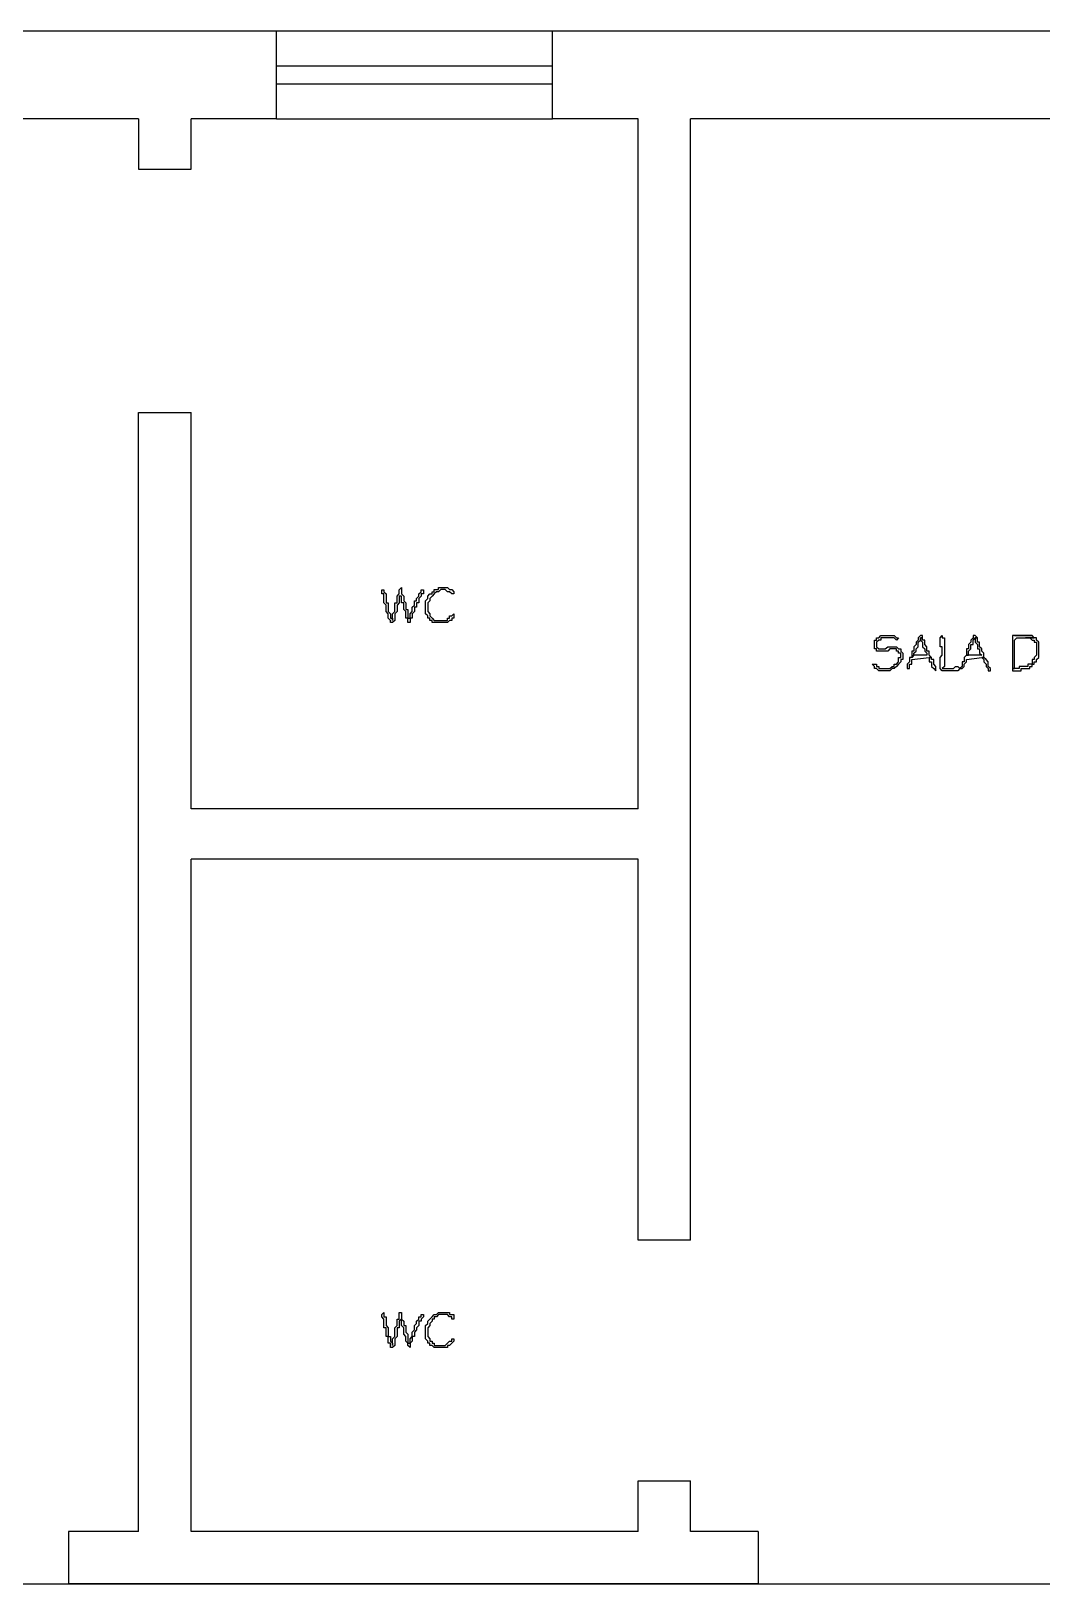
# Model space of a CAD drawing. Header units: millimetres. Extents: x -518.8 to -461.2, y 3.5 to 44.2.
# Drawn here: x -499.292 to -496.353, y 38.508 to 43.022 of the extents above; entities that cross this region are included whole.
import ezdxf

# ---------------------------------------------------------------- set-up
doc = ezdxf.new("R2010")
doc.units = ezdxf.units.MM
doc.header["$MEASUREMENT"] = 0
for name, color, linetype in [('10', 10, 'Continuous'), ('5', 5, 'Continuous'), ('8', 8, 'Continuous'), ('MYSOLIDS', 7, 'Continuous')]:
    doc.layers.add(name, color=color, linetype=linetype)

msp = doc.modelspace()

# ---------------------------------------------------------------- linework, layer by layer
at = {"layer": '10'}
for points in [[(-498.5782, 43.0218), (-500.0293, 43.0218)], [(-498.5782, 42.7669), (-498.5782, 43.0218)], [(-497.776, 42.7669), (-497.776, 43.0218)], [(-496.3241, 43.0218), (-497.776, 43.0218)], [(-498.979, 42.7669), (-500.0293, 42.7669)], [(-498.979, 42.7669), (-498.979, 42.6203), (-498.979, 42.6203), (-498.8263, 42.6203), (-498.8263, 42.7669)], [(-498.5782, 42.7669), (-498.8263, 42.7669)], [(-497.5271, 42.7669), (-497.776, 42.7669)], [(-496.3241, 42.7669), (-497.3745, 42.7669)], [(-498.979, 41.9135), (-498.8263, 41.9135)], [(-501.0985, 38.5082), (-493.1158, 38.5082), (-493.1158, 41.1624)]]:
    msp.add_lwpolyline(points, dxfattribs=at)
at = {"layer": '5'}
for points in [[(-497.5271, 40.7616), (-497.5271, 42.7669)], [(-497.3745, 39.5075), (-497.3745, 42.7669)], [(-498.979, 38.6609), (-498.979, 41.9135)], [(-498.8263, 40.7616), (-498.8263, 41.9135)], [(-497.5271, 40.7616), (-498.8263, 40.7616)], [(-497.5271, 40.615), (-498.8263, 40.615)], [(-497.5271, 38.6609), (-498.8263, 38.6609), (-498.8263, 40.615)], [(-497.5271, 39.5075), (-497.5271, 40.615)], [(-497.3745, 39.5075), (-497.5271, 39.5075)], [(-497.5271, 38.6609), (-497.5271, 38.8075), (-497.5271, 38.8075), (-497.3745, 38.8075)], [(-497.3745, 38.6609), (-497.3745, 38.8075)], [(-498.979, 38.6609), (-499.1827, 38.6609)], [(-499.1827, 38.6609), (-499.1827, 38.5082)], [(-497.1775, 38.6609), (-497.3745, 38.6609)], [(-497.1775, 38.6609), (-497.1775, 38.5082)], [(-497.1775, 38.5082), (-499.1827, 38.5082)]]:
    msp.add_lwpolyline(points, dxfattribs=at)
at = {"layer": '8'}
for points in [[(-497.776, 43.0218), (-498.5782, 43.0218)], [(-497.776, 42.9195), (-498.5782, 42.9195)], [(-498.5782, 42.8684), (-497.776, 42.8684)], [(-498.5782, 42.7669), (-497.776, 42.7669)]]:
    msp.add_lwpolyline(points, dxfattribs=at)
at = {"layer": 'MYSOLIDS'}
for points in [[(-498.2406, 41.309), (-498.2406, 41.315), (-498.2406, 41.3218), (-498.2406, 41.3218), (-498.2406, 41.3278), (-498.2339, 41.3345), (-498.2339, 41.3345), (-498.2339, 41.3406), (-498.2339, 41.3473), (-498.2339, 41.3533), (-498.2339, 41.3533), (-498.2339, 41.3601), (-498.2278, 41.3601), (-498.2278, 41.3661), (-498.2278, 41.3729), (-498.2278, 41.3789), (-498.2278, 41.3789), (-498.2211, 41.3857), (-498.2211, 41.3917), (-498.2211, 41.3917), (-498.2211, 41.3917), (-498.2211, 41.3917), (-498.2211, 41.3917), (-498.2211, 41.3917), (-498.2211, 41.3977), (-498.2211, 41.3977), (-498.2151, 41.4045), (-498.2151, 41.4045), (-498.2151, 41.4045), (-498.2151, 41.4045), (-498.2151, 41.3977), (-498.2151, 41.3977), (-498.2151, 41.3917), (-498.2151, 41.3917), (-498.2151, 41.3917), (-498.2151, 41.3917), (-498.2151, 41.3917), (-498.2151, 41.3857), (-498.2151, 41.3857), (-498.2083, 41.3789), (-498.2083, 41.3729), (-498.2083, 41.3661), (-498.2023, 41.3601), (-498.2023, 41.3601), (-498.2023, 41.3533), (-498.2023, 41.3473), (-498.2023, 41.3406), (-498.1963, 41.3406), (-498.1963, 41.3345), (-498.1963, 41.3278), (-498.1963, 41.3278), (-498.1963, 41.3218), (-498.1963, 41.315), (-498.1895, 41.315), (-498.1895, 41.3218), (-498.1895, 41.3218), (-498.1895, 41.3278), (-498.1835, 41.3345), (-498.1835, 41.3406), (-498.1835, 41.3406), (-498.1835, 41.3473), (-498.1767, 41.3533), (-498.1767, 41.3533), (-498.1767, 41.3601), (-498.1767, 41.3661), (-498.1707, 41.3661), (-498.1707, 41.3729), (-498.1707, 41.3729), (-498.1707, 41.3729), (-498.1639, 41.3789), (-498.1639, 41.3857), (-498.1579, 41.3917), (-498.1579, 41.3977), (-498.1579, 41.3977), (-498.1511, 41.3977), (-498.1511, 41.3977), (-498.1511, 41.3977), (-498.1511, 41.3977), (-498.1511, 41.3977), (-498.1511, 41.3977), (-498.1511, 41.3917), (-498.1511, 41.3917), (-498.1511, 41.3857), (-498.1579, 41.3857), (-498.1579, 41.3789), (-498.1639, 41.3729), (-498.1639, 41.3729), (-498.1639, 41.3661), (-498.1639, 41.3601), (-498.1707, 41.3601), (-498.1707, 41.3533), (-498.1707, 41.3473), (-498.1767, 41.3473), (-498.1767, 41.3406), (-498.1767, 41.3345), (-498.1767, 41.3345), (-498.1835, 41.3278), (-498.1835, 41.3278), (-498.1835, 41.3218), (-498.1835, 41.315), (-498.1895, 41.315), (-498.1895, 41.309), (-498.1895, 41.309), (-498.1895, 41.303), (-498.1895, 41.303), (-498.1895, 41.303), (-498.1895, 41.303), (-498.1963, 41.303), (-498.1963, 41.303), (-498.1963, 41.309), (-498.1963, 41.309), (-498.1963, 41.315), (-498.2023, 41.315), (-498.2023, 41.3218), (-498.2023, 41.3278), (-498.2023, 41.3345), (-498.2083, 41.3406), (-498.2083, 41.3406), (-498.2083, 41.3473), (-498.2083, 41.3533), (-498.2083, 41.3601), (-498.2151, 41.3601), (-498.2151, 41.3661), (-498.2151, 41.3729), (-498.2151, 41.3729), (-498.2151, 41.3789), (-498.2151, 41.3789), (-498.2211, 41.3789), (-498.2211, 41.3729), (-498.2211, 41.3661), (-498.2211, 41.3661), (-498.2211, 41.3601), (-498.2278, 41.3533), (-498.2278, 41.3533), (-498.2278, 41.3473), (-498.2278, 41.3406), (-498.2278, 41.3406), (-498.2278, 41.3345), (-498.2339, 41.3278), (-498.2339, 41.3218), (-498.2339, 41.3218), (-498.2339, 41.315), (-498.2339, 41.315), (-498.2339, 41.309), (-498.2406, 41.303), (-498.2406, 41.303), (-498.2406, 41.303), (-498.2466, 41.303), (-498.2466, 41.303), (-498.2466, 41.309), (-498.2466, 41.309), (-498.2534, 41.315), (-498.2534, 41.3218), (-498.2534, 41.3278), (-498.2534, 41.3278), (-498.2594, 41.3345), (-498.2594, 41.3406), (-498.2594, 41.3406), (-498.2594, 41.3473), (-498.2594, 41.3533), (-498.2594, 41.3533), (-498.2662, 41.3601), (-498.2662, 41.3661), (-498.2662, 41.3729), (-498.2662, 41.3729), (-498.2662, 41.3789), (-498.2662, 41.3857), (-498.2722, 41.3857), (-498.2722, 41.3917), (-498.2722, 41.3917), (-498.2722, 41.3977), (-498.2722, 41.3977), (-498.2722, 41.3977), (-498.2662, 41.3977), (-498.2662, 41.3977), (-498.2662, 41.3977), (-498.2662, 41.3917), (-498.2662, 41.3917), (-498.2594, 41.3857), (-498.2594, 41.3857), (-498.2594, 41.3789), (-498.2594, 41.3789), (-498.2594, 41.3729), (-498.2594, 41.3661), (-498.2594, 41.3601), (-498.2534, 41.3601), (-498.2534, 41.3533), (-498.2534, 41.3473), (-498.2534, 41.3473), (-498.2534, 41.3473), (-498.2534, 41.3406), (-498.2534, 41.3345), (-498.2466, 41.3278), (-498.2466, 41.3278), (-498.2466, 41.3218), (-498.2466, 41.315), (-498.2406, 41.315), (-498.2406, 41.309), (-498.2406, 41.309), (-498.2406, 41.309), (-498.2406, 41.309)], [(-498.094, 41.3985), (-498.1008, 41.3985), (-498.1008, 41.3985), (-498.1068, 41.3917), (-498.1128, 41.3917), (-498.1128, 41.3917), (-498.1196, 41.3857), (-498.1196, 41.3857), (-498.1256, 41.3789), (-498.1256, 41.3789), (-498.1256, 41.3789), (-498.1324, 41.3729), (-498.1324, 41.3661), (-498.1324, 41.3661), (-498.1324, 41.3661), (-498.1384, 41.3601), (-498.1384, 41.3533), (-498.1384, 41.3473), (-498.1384, 41.3473), (-498.1384, 41.3406), (-498.1384, 41.3345), (-498.1384, 41.3345), (-498.1324, 41.3278), (-498.1324, 41.3218), (-498.1324, 41.3218), (-498.1256, 41.315), (-498.1256, 41.315), (-498.1196, 41.309), (-498.1196, 41.309), (-498.1128, 41.309), (-498.1068, 41.309), (-498.1068, 41.309), (-498.1008, 41.309), (-498.094, 41.309), (-498.094, 41.309), (-498.088, 41.309), (-498.088, 41.309), (-498.0812, 41.309), (-498.0812, 41.315), (-498.0752, 41.315), (-498.0752, 41.3218), (-498.0684, 41.3218), (-498.0684, 41.3218), (-498.0624, 41.3278), (-498.0624, 41.3278), (-498.0624, 41.3278), (-498.0624, 41.3278), (-498.0624, 41.3278), (-498.0624, 41.3278), (-498.0624, 41.3218), (-498.0624, 41.3218), (-498.0624, 41.315), (-498.0684, 41.315), (-498.0684, 41.309), (-498.0752, 41.309), (-498.0812, 41.303), (-498.0812, 41.303), (-498.0812, 41.303), (-498.088, 41.303), (-498.094, 41.303), (-498.094, 41.303), (-498.1008, 41.303), (-498.1008, 41.303), (-498.1068, 41.303), (-498.1128, 41.303), (-498.1196, 41.303), (-498.1196, 41.303), (-498.1256, 41.303), (-498.1256, 41.309), (-498.1324, 41.309), (-498.1324, 41.315), (-498.1384, 41.315), (-498.1384, 41.3218), (-498.1384, 41.3218), (-498.1451, 41.3278), (-498.1451, 41.3278), (-498.1451, 41.3345), (-498.1451, 41.3406), (-498.1451, 41.3473), (-498.1451, 41.3473), (-498.1451, 41.3533), (-498.1451, 41.3601), (-498.1451, 41.3601), (-498.1451, 41.3661), (-498.1384, 41.3729), (-498.1384, 41.3729), (-498.1384, 41.3789), (-498.1324, 41.3857), (-498.1324, 41.3857), (-498.1256, 41.3857), (-498.1256, 41.3917), (-498.1196, 41.3917), (-498.1196, 41.3985), (-498.1128, 41.3985), (-498.1068, 41.3985), (-498.1068, 41.4045), (-498.1008, 41.4045), (-498.094, 41.4045), (-498.094, 41.4045), (-498.088, 41.4045), (-498.088, 41.4045), (-498.0812, 41.4045), (-498.0752, 41.3985), (-498.0752, 41.3985), (-498.0684, 41.3985), (-498.0624, 41.3917), (-498.0624, 41.3917), (-498.0624, 41.3857), (-498.0624, 41.3857), (-498.0624, 41.3857), (-498.0624, 41.3857), (-498.0624, 41.3857), (-498.0624, 41.3857), (-498.0684, 41.3857), (-498.0684, 41.3857), (-498.0684, 41.3857), (-498.0684, 41.3857), (-498.0752, 41.3917), (-498.0812, 41.3917), (-498.0812, 41.3917), (-498.088, 41.3985), (-498.088, 41.3985), (-498.094, 41.3985), (-498.094, 41.3985), (-498.094, 41.3985), (-498.094, 41.3985)], [(-496.776, 41.2518), (-496.776, 41.2518), (-496.776, 41.2518), (-496.776, 41.2518), (-496.776, 41.2518), (-496.7827, 41.2578), (-496.7887, 41.2578), (-496.7887, 41.2578), (-496.7955, 41.2578), (-496.7955, 41.2578), (-496.8015, 41.2578), (-496.8083, 41.2578), (-496.8143, 41.2578), (-496.8143, 41.2578), (-496.8211, 41.2578), (-496.8211, 41.2518), (-496.8271, 41.2518), (-496.8339, 41.2451), (-496.8339, 41.2451), (-496.8339, 41.2391), (-496.8339, 41.2391), (-496.8339, 41.2323), (-496.8339, 41.2323), (-496.8271, 41.2263), (-496.8211, 41.2263), (-496.8211, 41.2263), (-496.8211, 41.2263), (-496.8143, 41.2263), (-496.8083, 41.2263), (-496.8015, 41.2323), (-496.8015, 41.2323), (-496.7955, 41.2323), (-496.7887, 41.2323), (-496.7887, 41.2323), (-496.7827, 41.2323), (-496.776, 41.2323), (-496.776, 41.2323), (-496.7699, 41.2263), (-496.7699, 41.2263), (-496.7632, 41.2263), (-496.7632, 41.2195), (-496.7632, 41.2195), (-496.7572, 41.2135), (-496.7572, 41.2075), (-496.7572, 41.2075), (-496.7572, 41.2007), (-496.7572, 41.1947), (-496.7632, 41.1947), (-496.7632, 41.1879), (-496.7632, 41.1879), (-496.7699, 41.1819), (-496.7699, 41.1819), (-496.776, 41.1751), (-496.776, 41.1751), (-496.776, 41.1751), (-496.7827, 41.1691), (-496.7827, 41.1691), (-496.7887, 41.1691), (-496.7955, 41.1624), (-496.8015, 41.1624), (-496.8015, 41.1624), (-496.8083, 41.1624), (-496.8143, 41.1624), (-496.8143, 41.1624), (-496.8211, 41.1624), (-496.8271, 41.1624), (-496.8271, 41.1624), (-496.8339, 41.1691), (-496.8339, 41.1691), (-496.8399, 41.1691), (-496.8399, 41.1751), (-496.8466, 41.1819), (-496.8466, 41.1819), (-496.8399, 41.1819), (-496.8399, 41.1819), (-496.8399, 41.1819), (-496.8399, 41.1819), (-496.8399, 41.1819), (-496.8399, 41.1819), (-496.8339, 41.1819), (-496.8339, 41.1819), (-496.8339, 41.1751), (-496.8271, 41.1751), (-496.8271, 41.1691), (-496.8211, 41.1691), (-496.8211, 41.1691), (-496.8143, 41.1691), (-496.8083, 41.1691), (-496.8083, 41.1691), (-496.8015, 41.1691), (-496.7955, 41.1691), (-496.7887, 41.1751), (-496.7887, 41.1751), (-496.7827, 41.1751), (-496.7827, 41.1819), (-496.7827, 41.1819), (-496.776, 41.1819), (-496.7699, 41.1879), (-496.7699, 41.1879), (-496.7699, 41.1947), (-496.7699, 41.2007), (-496.7632, 41.2007), (-496.7632, 41.2075), (-496.7632, 41.2135), (-496.7699, 41.2135), (-496.7699, 41.2195), (-496.7699, 41.2195), (-496.776, 41.2195), (-496.776, 41.2263), (-496.7827, 41.2263), (-496.7827, 41.2263), (-496.7887, 41.2263), (-496.7955, 41.2263), (-496.7955, 41.2263), (-496.8015, 41.2195), (-496.8083, 41.2195), (-496.8143, 41.2195), (-496.8143, 41.2195), (-496.8211, 41.2195), (-496.8271, 41.2195), (-496.8339, 41.2195), (-496.8339, 41.2263), (-496.8339, 41.2263), (-496.8399, 41.2263), (-496.8399, 41.2323), (-496.8399, 41.2391), (-496.8399, 41.2391), (-496.8399, 41.2391), (-496.8399, 41.2451), (-496.8399, 41.2518), (-496.8339, 41.2518), (-496.8339, 41.2578), (-496.8271, 41.2578), (-496.8271, 41.2578), (-496.8211, 41.2646), (-496.8143, 41.2646), (-496.8143, 41.2646), (-496.8083, 41.2646), (-496.8015, 41.2646), (-496.7955, 41.2646), (-496.7955, 41.2646), (-496.7887, 41.2646), (-496.7887, 41.2646), (-496.7827, 41.2646), (-496.7827, 41.2646), (-496.776, 41.2578), (-496.7699, 41.2578), (-496.7699, 41.2578), (-496.776, 41.2518), (-496.776, 41.2518), (-496.776, 41.2518), (-496.776, 41.2518), (-496.776, 41.2518), (-496.776, 41.2518), (-496.776, 41.2518)], [(-496.7, 41.2578), (-496.706, 41.2578), (-496.706, 41.2518), (-496.706, 41.2518), (-496.7, 41.2451), (-496.7, 41.2391), (-496.7, 41.2391), (-496.7, 41.2323), (-496.6933, 41.2263), (-496.6933, 41.2263), (-496.6933, 41.2195), (-496.6872, 41.2135), (-496.6872, 41.2135), (-496.6872, 41.2075), (-496.7256, 41.2075), (-496.7316, 41.2007), (-496.7384, 41.2007), (-496.7384, 41.1947), (-496.7384, 41.1879), (-496.7384, 41.1879), (-496.7384, 41.1879), (-496.7444, 41.1819), (-496.7444, 41.1751), (-496.7444, 41.1691), (-496.7444, 41.1691), (-496.7444, 41.1691), (-496.7444, 41.1691), (-496.7444, 41.1691), (-496.7384, 41.1691), (-496.7384, 41.1751), (-496.7384, 41.1819), (-496.7384, 41.1819), (-496.7316, 41.1819), (-496.7316, 41.1879), (-496.7316, 41.1947), (-496.7316, 41.1947), (-496.6805, 41.2007), (-496.6745, 41.2007), (-496.6805, 41.2075), (-496.6805, 41.2075), (-496.6805, 41.2135), (-496.6805, 41.2195), (-496.6872, 41.2195), (-496.6872, 41.2263), (-496.6872, 41.2323), (-496.6872, 41.2323), (-496.6933, 41.2391), (-496.6933, 41.2391), (-496.6933, 41.2451), (-496.6933, 41.2451), (-496.6933, 41.2518), (-496.7, 41.2518), (-496.7, 41.2578), (-496.7, 41.2578)], [(-496.706, 41.2646), (-496.706, 41.2646), (-496.706, 41.2646), (-496.706, 41.2646), (-496.7128, 41.2578), (-496.7128, 41.2578), (-496.7128, 41.2518), (-496.7188, 41.2451), (-496.7188, 41.2391), (-496.7256, 41.2323), (-496.7256, 41.2263), (-496.7256, 41.2263), (-496.7256, 41.2195), (-496.7316, 41.2195), (-496.7316, 41.2135), (-496.7316, 41.2075), (-496.7316, 41.2007), (-496.7256, 41.2075), (-496.7256, 41.2075), (-496.7256, 41.2135), (-496.7256, 41.2135), (-496.7188, 41.2195), (-496.7188, 41.2263), (-496.7188, 41.2263), (-496.7188, 41.2263), (-496.7128, 41.2323), (-496.7128, 41.2391), (-496.7128, 41.2391), (-496.7128, 41.2451), (-496.706, 41.2518), (-496.706, 41.2578), (-496.7, 41.2578), (-496.7, 41.2646), (-496.706, 41.2646), (-496.706, 41.2646), (-496.706, 41.2646)], [(-496.6429, 41.1691), (-496.6361, 41.1691), (-496.6301, 41.1691), (-496.6233, 41.1691), (-496.6173, 41.1691), (-496.6173, 41.1691), (-496.6105, 41.1691), (-496.6045, 41.1751), (-496.6045, 41.1751), (-496.5978, 41.1751), (-496.5978, 41.1751), (-496.5918, 41.1691), (-496.5918, 41.1691), (-496.5918, 41.1691), (-496.5918, 41.1691), (-496.5918, 41.1691), (-496.5978, 41.1624), (-496.6045, 41.1624), (-496.6045, 41.1624), (-496.6045, 41.1624), (-496.6105, 41.1624), (-496.6173, 41.1624), (-496.6233, 41.1624), (-496.6233, 41.1624), (-496.6301, 41.1624), (-496.6361, 41.1624), (-496.6361, 41.1624), (-496.6429, 41.1624), (-496.6429, 41.1624), (-496.6429, 41.1624), (-496.6429, 41.1624), (-496.6489, 41.1691), (-496.6489, 41.1691), (-496.6489, 41.1751), (-496.6489, 41.1751), (-496.6489, 41.1751), (-496.6489, 41.1819), (-496.6489, 41.1879), (-496.6489, 41.1947), (-496.6489, 41.1947), (-496.6489, 41.2007), (-496.6429, 41.2075), (-496.6429, 41.2135), (-496.6429, 41.2135), (-496.6429, 41.2195), (-496.6429, 41.2195), (-496.6429, 41.2263), (-496.6429, 41.2323), (-496.6489, 41.2323), (-496.6489, 41.2391), (-496.6489, 41.2451), (-496.6489, 41.2518), (-496.6489, 41.2518), (-496.6489, 41.2578), (-496.6489, 41.2578), (-496.6429, 41.2646), (-496.6429, 41.2646), (-496.6429, 41.2646), (-496.6429, 41.2646), (-496.6429, 41.2646), (-496.6429, 41.2646), (-496.6429, 41.2578), (-496.6429, 41.2578), (-496.6361, 41.2578), (-496.6361, 41.2518), (-496.6361, 41.2518), (-496.6361, 41.2451), (-496.6361, 41.2391), (-496.6361, 41.2391), (-496.6361, 41.2323), (-496.6361, 41.2263), (-496.6361, 41.2195), (-496.6361, 41.2195), (-496.6361, 41.2135), (-496.6361, 41.2075), (-496.6361, 41.2075), (-496.6361, 41.2007), (-496.6361, 41.1947), (-496.6361, 41.1947), (-496.6361, 41.1947), (-496.6361, 41.1879), (-496.6361, 41.1819), (-496.6361, 41.1751), (-496.6361, 41.1751), (-496.6429, 41.1691), (-496.6429, 41.1691), (-496.6429, 41.1691), (-496.6429, 41.1691)], [(-496.5406, 41.2578), (-496.5474, 41.2578), (-496.5474, 41.2518), (-496.5474, 41.2518), (-496.5474, 41.2451), (-496.5406, 41.2391), (-496.5406, 41.2391), (-496.5406, 41.2323), (-496.5406, 41.2263), (-496.5346, 41.2263), (-496.5346, 41.2195), (-496.5346, 41.2135), (-496.5346, 41.2135), (-496.5278, 41.2075), (-496.5722, 41.2075), (-496.579, 41.2007), (-496.579, 41.2007), (-496.579, 41.1947), (-496.579, 41.1879), (-496.585, 41.1879), (-496.585, 41.1879), (-496.585, 41.1819), (-496.585, 41.1751), (-496.5918, 41.1691), (-496.5918, 41.1691), (-496.585, 41.1691), (-496.585, 41.1691), (-496.585, 41.1691), (-496.585, 41.1691), (-496.579, 41.1751), (-496.579, 41.1819), (-496.579, 41.1819), (-496.579, 41.1819), (-496.5722, 41.1879), (-496.5722, 41.1947), (-496.5722, 41.1947), (-496.5278, 41.2007), (-496.5218, 41.2007), (-496.5218, 41.2075), (-496.5218, 41.2075), (-496.5218, 41.2135), (-496.5278, 41.2195), (-496.5278, 41.2195), (-496.5278, 41.2263), (-496.5346, 41.2323), (-496.5346, 41.2323), (-496.5346, 41.2391), (-496.5346, 41.2391), (-496.5346, 41.2451), (-496.5406, 41.2451), (-496.5406, 41.2518), (-496.5406, 41.2518), (-496.5406, 41.2578), (-496.5406, 41.2578)], [(-496.5474, 41.2646), (-496.5474, 41.2646), (-496.5534, 41.2646), (-496.5534, 41.2646), (-496.5534, 41.2578), (-496.5534, 41.2578), (-496.5602, 41.2518), (-496.5602, 41.2451), (-496.5662, 41.2391), (-496.5662, 41.2323), (-496.5662, 41.2263), (-496.5722, 41.2263), (-496.5722, 41.2195), (-496.5722, 41.2195), (-496.5722, 41.2135), (-496.5722, 41.2075), (-496.579, 41.2007), (-496.5722, 41.2075), (-496.5662, 41.2075), (-496.5662, 41.2135), (-496.5662, 41.2135), (-496.5662, 41.2195), (-496.5602, 41.2263), (-496.5602, 41.2263), (-496.5602, 41.2263), (-496.5602, 41.2323), (-496.5602, 41.2391), (-496.5534, 41.2391), (-496.5534, 41.2451), (-496.5534, 41.2518), (-496.5474, 41.2578), (-496.5406, 41.2578), (-496.5474, 41.2646), (-496.5474, 41.2646), (-496.5474, 41.2646), (-496.5474, 41.2646)], [(-496.4391, 41.2646), (-496.4391, 41.2646), (-496.4391, 41.2578), (-496.4391, 41.2578), (-496.4391, 41.2518), (-496.4391, 41.2518), (-496.4391, 41.2451), (-496.4391, 41.2391), (-496.4391, 41.2323), (-496.4391, 41.2323), (-496.4391, 41.2263), (-496.4391, 41.2195), (-496.4391, 41.2135), (-496.4391, 41.2135), (-496.4391, 41.2075), (-496.4391, 41.2007), (-496.4391, 41.2007), (-496.4391, 41.1947), (-496.4391, 41.1879), (-496.4391, 41.1819), (-496.4391, 41.1751), (-496.4391, 41.1751), (-496.4391, 41.1691), (-496.4324, 41.1691), (-496.4324, 41.1751), (-496.4324, 41.1819), (-496.4324, 41.1819), (-496.4324, 41.1879), (-496.4324, 41.1947), (-496.4324, 41.1947), (-496.4324, 41.2007), (-496.4324, 41.2007), (-496.4324, 41.2075), (-496.4324, 41.2135), (-496.4324, 41.2195), (-496.4324, 41.2195), (-496.4324, 41.2263), (-496.4324, 41.2323), (-496.4324, 41.2391), (-496.4324, 41.2391), (-496.4324, 41.2451), (-496.4324, 41.2518), (-496.4324, 41.2518), (-496.4324, 41.2518), (-496.4263, 41.2578), (-496.4196, 41.2578), (-496.4196, 41.2578), (-496.4136, 41.2578), (-496.4136, 41.2578), (-496.4068, 41.2578), (-496.4008, 41.2578), (-496.3752, 41.2578), (-496.3812, 41.2646), (-496.4324, 41.2646), (-496.4324, 41.2646), (-496.4391, 41.2646), (-496.4391, 41.2646)], [(-496.3752, 41.2578), (-496.4008, 41.2578), (-496.4008, 41.2578), (-496.394, 41.2578), (-496.388, 41.2578), (-496.388, 41.2578), (-496.3812, 41.2518), (-496.3812, 41.2518), (-496.3752, 41.2518), (-496.3752, 41.2518), (-496.3752, 41.2451), (-496.3692, 41.2451), (-496.3692, 41.2391), (-496.3692, 41.2323), (-496.3692, 41.2263), (-496.3692, 41.2263), (-496.3692, 41.2195), (-496.3692, 41.2135), (-496.3692, 41.2135), (-496.3692, 41.2075), (-496.3752, 41.2007), (-496.3752, 41.2007), (-496.3752, 41.1947), (-496.3812, 41.1947), (-496.3812, 41.1879), (-496.3812, 41.1819), (-496.388, 41.1819), (-496.394, 41.1819), (-496.394, 41.1751), (-496.4008, 41.1751), (-496.4008, 41.1751), (-496.4068, 41.1751), (-496.4068, 41.1751), (-496.4136, 41.1751), (-496.4196, 41.1751), (-496.4196, 41.1691), (-496.4263, 41.1691), (-496.4324, 41.1691), (-496.4391, 41.1691), (-496.4391, 41.1691), (-496.4391, 41.1624), (-496.4391, 41.1624), (-496.4324, 41.1624), (-496.4324, 41.1624), (-496.4263, 41.1624), (-496.4196, 41.1624), (-496.4136, 41.1624), (-496.4136, 41.1691), (-496.4068, 41.1691), (-496.4068, 41.1691), (-496.4008, 41.1691), (-496.394, 41.1691), (-496.388, 41.1691), (-496.388, 41.1751), (-496.388, 41.1751), (-496.3812, 41.1751), (-496.3812, 41.1819), (-496.3752, 41.1819), (-496.3752, 41.1879), (-496.3692, 41.1879), (-496.3692, 41.1947), (-496.3692, 41.1947), (-496.3624, 41.2007), (-496.3624, 41.2075), (-496.3624, 41.2135), (-496.3624, 41.2135), (-496.3624, 41.2195), (-496.3624, 41.2263), (-496.3624, 41.2263), (-496.3624, 41.2323), (-496.3624, 41.2323), (-496.3624, 41.2391), (-496.3624, 41.2451), (-496.3624, 41.2451), (-496.3692, 41.2518), (-496.3692, 41.2518), (-496.3692, 41.2578), (-496.3752, 41.2578), (-496.3752, 41.2578), (-496.3752, 41.2578)], [(-496.4008, 41.2646), (-496.4068, 41.2646), (-496.4068, 41.2646), (-496.4136, 41.2646), (-496.4136, 41.2646), (-496.4196, 41.2646), (-496.4263, 41.2646), (-496.4263, 41.2646), (-496.4324, 41.2646), (-496.3812, 41.2646), (-496.388, 41.2646), (-496.388, 41.2646), (-496.394, 41.2646), (-496.4008, 41.2646), (-496.4008, 41.2646)], [(-496.6745, 41.2007), (-496.6805, 41.2007), (-496.6805, 41.2007), (-496.6805, 41.1947), (-496.6805, 41.1879), (-496.6745, 41.1879), (-496.6745, 41.1819), (-496.6745, 41.1751), (-496.6677, 41.1691), (-496.6677, 41.1691), (-496.6617, 41.1624), (-496.6617, 41.1624), (-496.6617, 41.1624), (-496.6617, 41.1691), (-496.6617, 41.1691), (-496.6617, 41.1751), (-496.6677, 41.1819), (-496.6677, 41.1879), (-496.6677, 41.1947), (-496.6745, 41.1947), (-496.6745, 41.2007), (-496.6745, 41.2007)], [(-496.5218, 41.2007), (-496.5278, 41.2007), (-496.5278, 41.2007), (-496.5218, 41.1947), (-496.5218, 41.1879), (-496.5218, 41.1879), (-496.5151, 41.1819), (-496.5151, 41.1751), (-496.509, 41.1691), (-496.509, 41.1691), (-496.509, 41.1624), (-496.509, 41.1624), (-496.5023, 41.1624), (-496.5023, 41.1691), (-496.5023, 41.1691), (-496.509, 41.1751), (-496.509, 41.1819), (-496.509, 41.1879), (-496.5151, 41.1947), (-496.5151, 41.1947), (-496.5218, 41.2007), (-496.5218, 41.2007)], [(-498.2406, 39.2015), (-498.2406, 39.2082), (-498.2406, 39.2142), (-498.2406, 39.221), (-498.2406, 39.221), (-498.2339, 39.227), (-498.2339, 39.2338), (-498.2339, 39.2338), (-498.2339, 39.2398), (-498.2339, 39.2466), (-498.2339, 39.2466), (-498.2339, 39.2526), (-498.2278, 39.2594), (-498.2278, 39.2594), (-498.2278, 39.2654), (-498.2278, 39.2721), (-498.2278, 39.2782), (-498.2211, 39.2782), (-498.2211, 39.2849), (-498.2211, 39.2849), (-498.2211, 39.2909), (-498.2211, 39.2909), (-498.2211, 39.2909), (-498.2211, 39.2909), (-498.2211, 39.2909), (-498.2211, 39.2969), (-498.2151, 39.2969), (-498.2151, 39.2969), (-498.2151, 39.2969), (-498.2151, 39.2969), (-498.2151, 39.2909), (-498.2151, 39.2909), (-498.2151, 39.2909), (-498.2151, 39.2909), (-498.2151, 39.2849), (-498.2151, 39.2849), (-498.2151, 39.2849), (-498.2151, 39.2849), (-498.2151, 39.2782), (-498.2083, 39.2721), (-498.2083, 39.2654), (-498.2083, 39.2594), (-498.2023, 39.2594), (-498.2023, 39.2526), (-498.2023, 39.2466), (-498.2023, 39.2466), (-498.2023, 39.2398), (-498.1963, 39.2338), (-498.1963, 39.227), (-498.1963, 39.227), (-498.1963, 39.221), (-498.1963, 39.2142), (-498.1963, 39.2082), (-498.1895, 39.2082), (-498.1895, 39.2142), (-498.1895, 39.221), (-498.1895, 39.221), (-498.1835, 39.227), (-498.1835, 39.2338), (-498.1835, 39.2398), (-498.1835, 39.2398), (-498.1767, 39.2466), (-498.1767, 39.2526), (-498.1767, 39.2526), (-498.1767, 39.2594), (-498.1707, 39.2654), (-498.1707, 39.2654), (-498.1707, 39.2721), (-498.1707, 39.2721), (-498.1639, 39.2782), (-498.1639, 39.2849), (-498.1579, 39.2849), (-498.1579, 39.2909), (-498.1579, 39.2909), (-498.1511, 39.2909), (-498.1511, 39.2909), (-498.1511, 39.2909), (-498.1511, 39.2909), (-498.1511, 39.2909), (-498.1511, 39.2909), (-498.1511, 39.2849), (-498.1511, 39.2849), (-498.1511, 39.2849), (-498.1579, 39.2782), (-498.1579, 39.2721), (-498.1639, 39.2721), (-498.1639, 39.2654), (-498.1639, 39.2594), (-498.1639, 39.2594), (-498.1707, 39.2526), (-498.1707, 39.2466), (-498.1707, 39.2466), (-498.1767, 39.2398), (-498.1767, 39.2338), (-498.1767, 39.2338), (-498.1767, 39.227), (-498.1835, 39.227), (-498.1835, 39.221), (-498.1835, 39.2142), (-498.1835, 39.2142), (-498.1895, 39.2082), (-498.1895, 39.2015), (-498.1895, 39.2015), (-498.1895, 39.1954), (-498.1895, 39.1954), (-498.1895, 39.1954), (-498.1895, 39.1954), (-498.1963, 39.2015), (-498.1963, 39.2015), (-498.1963, 39.2015), (-498.1963, 39.2015), (-498.1963, 39.2082), (-498.2023, 39.2142), (-498.2023, 39.2142), (-498.2023, 39.221), (-498.2023, 39.227), (-498.2083, 39.2338), (-498.2083, 39.2398), (-498.2083, 39.2398), (-498.2083, 39.2466), (-498.2083, 39.2526), (-498.2151, 39.2594), (-498.2151, 39.2594), (-498.2151, 39.2654), (-498.2151, 39.2654), (-498.2151, 39.2721), (-498.2151, 39.2782), (-498.2211, 39.2721), (-498.2211, 39.2654), (-498.2211, 39.2654), (-498.2211, 39.2594), (-498.2211, 39.2526), (-498.2278, 39.2526), (-498.2278, 39.2466), (-498.2278, 39.2398), (-498.2278, 39.2398), (-498.2278, 39.2338), (-498.2278, 39.227), (-498.2339, 39.221), (-498.2339, 39.221), (-498.2339, 39.2142), (-498.2339, 39.2082), (-498.2339, 39.2082), (-498.2339, 39.2015), (-498.2406, 39.1954), (-498.2406, 39.1954), (-498.2406, 39.1954), (-498.2466, 39.1954), (-498.2466, 39.2015), (-498.2466, 39.2015), (-498.2466, 39.2082), (-498.2534, 39.2082), (-498.2534, 39.2142), (-498.2534, 39.221), (-498.2534, 39.227), (-498.2594, 39.227), (-498.2594, 39.2338), (-498.2594, 39.2398), (-498.2594, 39.2398), (-498.2594, 39.2466), (-498.2594, 39.2526), (-498.2662, 39.2526), (-498.2662, 39.2594), (-498.2662, 39.2654), (-498.2662, 39.2721), (-498.2662, 39.2721), (-498.2662, 39.2782), (-498.2722, 39.2849), (-498.2722, 39.2849), (-498.2722, 39.2909), (-498.2722, 39.2909), (-498.2722, 39.2909), (-498.2722, 39.2909), (-498.2662, 39.2969), (-498.2662, 39.2969), (-498.2662, 39.2909), (-498.2662, 39.2909), (-498.2662, 39.2849), (-498.2594, 39.2849), (-498.2594, 39.2782), (-498.2594, 39.2782), (-498.2594, 39.2721), (-498.2594, 39.2654), (-498.2594, 39.2594), (-498.2594, 39.2594), (-498.2534, 39.2526), (-498.2534, 39.2466), (-498.2534, 39.2466), (-498.2534, 39.2398), (-498.2534, 39.2398), (-498.2534, 39.2338), (-498.2534, 39.227), (-498.2466, 39.227), (-498.2466, 39.221), (-498.2466, 39.2142), (-498.2466, 39.2142), (-498.2406, 39.2082), (-498.2406, 39.2015), (-498.2406, 39.2015), (-498.2406, 39.2015), (-498.2406, 39.2015)], [(-498.094, 39.2909), (-498.1008, 39.2909), (-498.1008, 39.2909), (-498.1068, 39.2909), (-498.1128, 39.2849), (-498.1128, 39.2849), (-498.1196, 39.2849), (-498.1196, 39.2782), (-498.1256, 39.2782), (-498.1256, 39.2721), (-498.1256, 39.2721), (-498.1324, 39.2654), (-498.1324, 39.2654), (-498.1324, 39.2594), (-498.1324, 39.2594), (-498.1384, 39.2526), (-498.1384, 39.2466), (-498.1384, 39.2466), (-498.1384, 39.2398), (-498.1384, 39.2338), (-498.1384, 39.2338), (-498.1384, 39.227), (-498.1324, 39.221), (-498.1324, 39.221), (-498.1324, 39.2142), (-498.1256, 39.2142), (-498.1256, 39.2082), (-498.1196, 39.2082), (-498.1196, 39.2015), (-498.1128, 39.2015), (-498.1068, 39.2015), (-498.1068, 39.2015), (-498.1008, 39.2015), (-498.094, 39.2015), (-498.094, 39.2015), (-498.088, 39.2015), (-498.088, 39.2015), (-498.0812, 39.2082), (-498.0812, 39.2082), (-498.0752, 39.2142), (-498.0752, 39.2142), (-498.0684, 39.2142), (-498.0684, 39.221), (-498.0624, 39.221), (-498.0624, 39.221), (-498.0624, 39.221), (-498.0624, 39.221), (-498.0624, 39.221), (-498.0624, 39.221), (-498.0624, 39.2142), (-498.0624, 39.2142), (-498.0624, 39.2142), (-498.0684, 39.2082), (-498.0684, 39.2082), (-498.0752, 39.2015), (-498.0812, 39.2015), (-498.0812, 39.1954), (-498.0812, 39.1954), (-498.088, 39.1954), (-498.094, 39.1954), (-498.094, 39.1954), (-498.1008, 39.1954), (-498.1008, 39.1954), (-498.1068, 39.1954), (-498.1128, 39.1954), (-498.1196, 39.1954), (-498.1196, 39.1954), (-498.1256, 39.2015), (-498.1256, 39.2015), (-498.1324, 39.2015), (-498.1324, 39.2082), (-498.1384, 39.2082), (-498.1384, 39.2142), (-498.1384, 39.2142), (-498.1451, 39.221), (-498.1451, 39.227), (-498.1451, 39.2338), (-498.1451, 39.2338), (-498.1451, 39.2398), (-498.1451, 39.2466), (-498.1451, 39.2466), (-498.1451, 39.2526), (-498.1451, 39.2594), (-498.1451, 39.2594), (-498.1384, 39.2654), (-498.1384, 39.2721), (-498.1384, 39.2721), (-498.1324, 39.2782), (-498.1324, 39.2782), (-498.1256, 39.2849), (-498.1256, 39.2849), (-498.1196, 39.2909), (-498.1196, 39.2909), (-498.1128, 39.2909), (-498.1068, 39.2969), (-498.1068, 39.2969), (-498.1008, 39.2969), (-498.094, 39.2969), (-498.094, 39.2969), (-498.088, 39.2969), (-498.088, 39.2969), (-498.0812, 39.2969), (-498.0752, 39.2969), (-498.0752, 39.2909), (-498.0684, 39.2909), (-498.0624, 39.2909), (-498.0624, 39.2849), (-498.0624, 39.2849), (-498.0624, 39.2849), (-498.0624, 39.2782), (-498.0624, 39.2782), (-498.0624, 39.2782), (-498.0624, 39.2782), (-498.0684, 39.2782), (-498.0684, 39.2849), (-498.0684, 39.2849), (-498.0684, 39.2849), (-498.0752, 39.2849), (-498.0812, 39.2909), (-498.0812, 39.2909), (-498.088, 39.2909), (-498.088, 39.2909), (-498.094, 39.2909), (-498.094, 39.2909), (-498.094, 39.2909), (-498.094, 39.2909)]]:
    msp.add_lwpolyline(points, dxfattribs=at)

doc.saveas('drawing.dxf')
